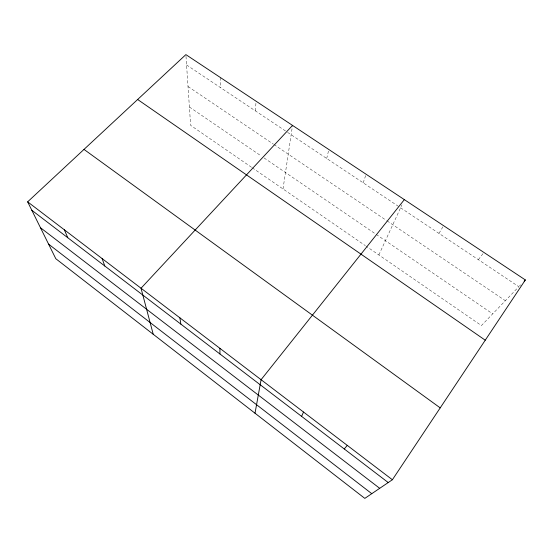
<?xml version="1.0" encoding="UTF-8"?>
<svg xmlns="http://www.w3.org/2000/svg" width="553" height="553" viewBox="0 0 553 553"><rect width="100%" height="100%" fill="white"/><g stroke="black" fill="none" stroke-linecap="round" stroke-linejoin="round"><path stroke-width="0.41" stroke-dasharray="2.77 2.07" d="M255.403 110.89L256.067 101.206M283.012 188.953L292.406 126.257M326.705 158.476L328.848 149.517M363.176 182.815L366.107 174.25M378.853 254.94L401.955 204.817M438.978 233.401L443.603 225.686M478.38 259.703L483.923 252.451M519.433 286.088L520.615 284.857M186.568 64.957L286.848 131.877M287.56 132.354L399.176 206.843M400.586 207.783L518.845 286.703L481.428 325.565L366.072 246.14M188.02 86.538L273.258 144.063M273.97 144.54L386.353 220.391M387.065 220.875L505.352 300.708M189.396 107.006L261.251 156.015M264.099 157.958L375.473 233.919M376.178 234.403L492.682 313.869M251.532 167.282L190.633 125.351L185.877 54.616M252.23 167.766L365.36 245.65M220.523 77.62L220.557 87.637"/><path stroke-width="0.83" d="M255.016 413.222L261.078 379.704L404.347 199.626M301.592 416.368L303.521 412.04M392.381 479.748L525.35 279.942L185.877 54.616L27.65 201.838L55.805 258.714L364.814 498.384L392.381 479.748L27.65 201.838M344.263 448.967L347.27 445.372M292.53 125.413L141.029 288.231L153.216 334.261M524.168 281.173L525.35 279.942M137.642 99.499L485.251 340.206M84.001 149.407L440.209 407.879M31.818 210.258L388.227 482.555M40.466 227.725L379.697 488.32M48.588 244.129L371.775 493.677M64.362 229.813L67.791 237.742M102.139 258.597L104.787 266.007M179.891 317.837L180.845 324.12M219.887 348.314L219.942 353.982"/></g></svg>
